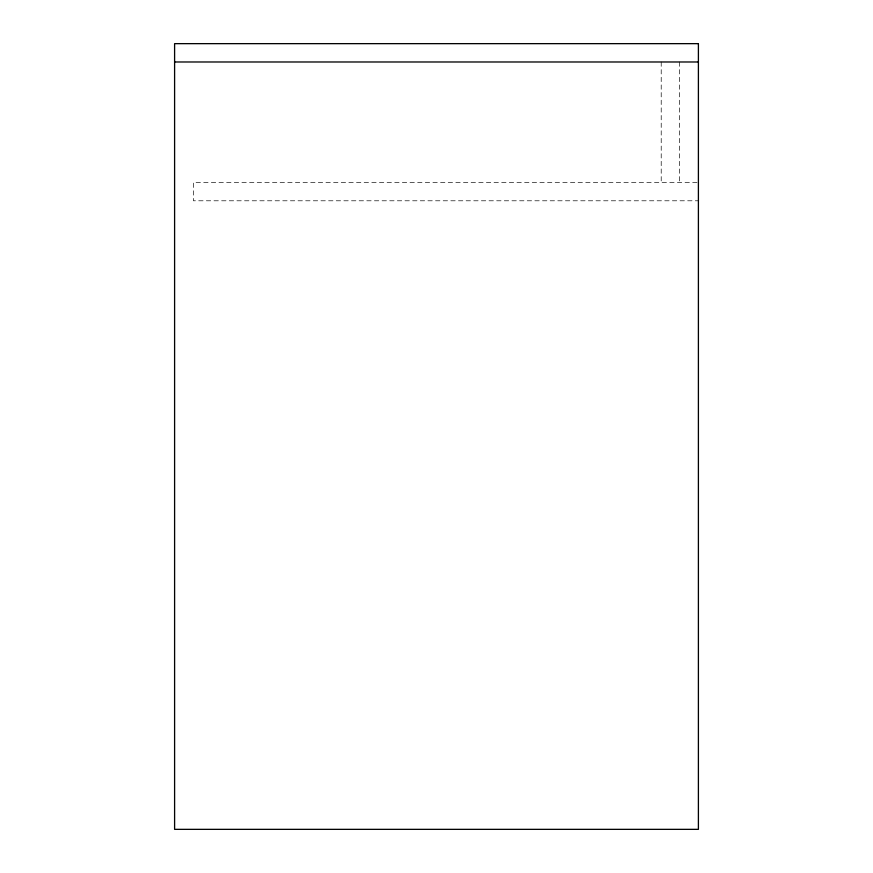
<?xml version="1.0" encoding="UTF-8"?>
<svg xmlns="http://www.w3.org/2000/svg" width="873" height="873" viewBox="0 0 873 873"><rect width="100%" height="100%" fill="white"/><g stroke="black" fill="none" stroke-linecap="round" stroke-linejoin="round"><path stroke-width="0.65" stroke-dasharray="4.37 3.27" d="M697.036 182.457L193.457 182.457L193.457 200.79L698.4 200.79M679.543 61.983L679.543 182.457M661.21 61.983L661.21 182.457"/><path stroke-width="1.31" d="M174.6 61.983L698.4 61.983M698.4 43.65L174.6 43.65L174.6 829.35L698.4 829.35L698.4 43.65"/></g></svg>
